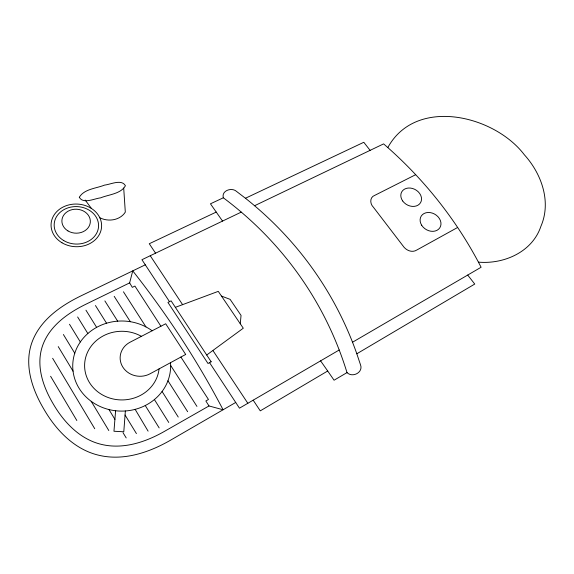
<?xml version="1.0" encoding="UTF-8"?>
<svg xmlns="http://www.w3.org/2000/svg" width="574" height="574" viewBox="0 0 574 574"><rect width="100%" height="100%" fill="white"/><g stroke="black" fill="none" stroke-linecap="round" stroke-linejoin="round"><path stroke-width="0.86" d="M125.362 410.977L123.797 431.784L113.961 431.253L115.632 410.41M240.276 323.758L241.044 315.406L230.102 299.348L221.485 296.091M160.914 326.24L134.912 286.074L132.314 287.352L129.631 282.889L132.752 270.878C166.962 314.322 197.499 360.723 223.078 409.764L209.001 405.954L205.858 400.982L208.47 399.49L180.896 357.057M387.816 147.575C415.892 96.296 494.314 115.18 524.327 154.758C541.461 173.642 551.592 201.718 540.916 226.285C532.378 251.993 503.986 264.377 478.429 262.139A454.299 424.136 -10.6 0 0 387.816 147.575L383.604 143.887L254.569 205.729M206.712 355.005L243.29 328.206L218.271 291.355L175.364 307.341M457.643 227.455L416.925 249.955C412.017 253.191 405.796 250.278 402.898 245.751L373.416 207.25C369.843 203.863 369.498 197.14 374.844 195.318L415.684 174.683M347.062 372.791A429.854 381.975 -28.6 0 0 223.322 197.793C221.205 190.503 232.032 186.988 236.696 191.544L245.442 198.252A422.321 378.539 -27 0 1 356.813 353.785L360.479 364.72C363.557 372.404 352.407 378.108 347.033 372.591L334.068 380.218L327.697 370.998L260.273 410.855L253.177 400.171M356.813 353.785L474.755 284.058L467.71 275.061M339.212 349.997L239.466 408.171L209.56 362.646M352.522 342.233L481.105 267.247L478.429 262.139M235.713 402.453L171.167 439.828C149.62 452.369 123.762 461.252 98.742 455.232C74.24 449.478 55.778 429.897 43.66 408.753C32.115 389.222 23.914 364.913 31.9 342.549C39.929 320.177 60.729 305.669 81.293 295.718L145.294 264.822M209.001 405.954L164.882 431.131C145.954 442.016 123.288 449.693 101.39 444.384C79.965 439.318 63.8 422.213 53.138 403.744C42.964 386.625 35.688 365.322 42.591 345.648C49.551 325.903 67.84 313.052 85.906 304.227L129.631 282.889M241.267 212.107L141.936 259.713L169.502 301.673M216.233 212.071L149.276 243.735L155.554 253.184M245.442 198.252L363.794 142.28L370.108 150.352M223.322 197.793L210.45 203.806L222.54 221.083M85.196 200.053L91.424 208.448M320.593 360.852L327.697 370.998M150.245 255.731L182.632 304.708M213.09 350.764L247.832 403.292M123.439 291.793L145.961 326.915M170.643 365.408L196.947 406.414M114.197 296.335L130.348 321.705M167.952 380.784L187.641 411.709M104.87 300.912L117.656 321.153M162.083 391.49L178.241 417.061M95.456 305.533L106.542 323.219M154.399 399.561L168.756 422.464M85.957 310.197L96.626 327.359M145.251 405.531L159.17 427.917M77.641 316.977L87.844 333.516M69.49 324.253L80.331 341.961M125.06 415.031L136.425 433.607M63.391 334.513L74.764 353.232M108.974 409.563L114.915 419.343M123.044 432.731L126.194 437.919M58.239 346.61L73.049 371.191M91.194 401.312L108.802 430.536M52.636 358.276L94.746 428.735M135.148 409.362L148.099 431.16M50.598 376.264L76.837 420.527M123.704 188.05L125.311 212.107A18.411 15.426 5.9 0 1 99.811 217.747M170.514 362.689A48.962 45.052 -0.2 0 1 113.193 410.424A48.962 45.052 -0.2 0 1 77.052 347.571A48.962 45.052 -0.2 0 1 152.16 330.775M159.055 368.903A37.317 34.332 -0.1 0 1 112.762 398.894A37.317 34.332 -0.1 0 1 87.535 352.278A37.317 34.332 -0.1 0 1 141.426 336.335M79.312 197.277C83.18 204.387 94.437 198.504 100.615 197.851C108.723 194.507 120.77 193.998 125.441 185.725C121.566 178.801 110.624 184.469 104.54 185.108C96.274 188.43 84.17 188.961 79.312 197.277M211.16 361.764L208.003 363.5L167.952 302.455L171.102 300.862L211.16 361.764M185.682 354.459L150.015 373.81A19.774 18.189 3.4 0 1 122.829 367.109A19.774 18.189 3.4 0 1 130.068 342.212L165.692 323.765L185.682 354.459M67.983 230.935A14.242 11.989 2.6 0 0 90.297 222.389A14.242 11.989 2.6 0 0 70.05 210.271A14.242 11.989 2.6 0 0 67.983 230.935M421.66 225.216A10.985 8.797 31.2 0 0 439.741 227.914A10.985 8.797 31.2 0 0 430.227 212.602A10.985 8.797 31.2 0 0 421.66 225.216M402.661 200.936A10.849 8.646 29.1 0 0 420.563 202.651A10.849 8.646 29.1 0 0 410.288 188.05A10.849 8.646 29.1 0 0 402.661 200.936M63.771 240.606A22.214 18.741 2.5 0 0 98.506 227.096A22.214 18.741 2.5 0 0 66.835 208.276A22.214 18.741 2.5 0 0 63.771 240.606M62.021 242.795A25.292 21.338 2.5 0 0 101.541 227.361A25.292 21.338 2.5 0 0 65.443 205.987A25.292 21.338 2.5 0 0 62.021 242.795"/></g></svg>
